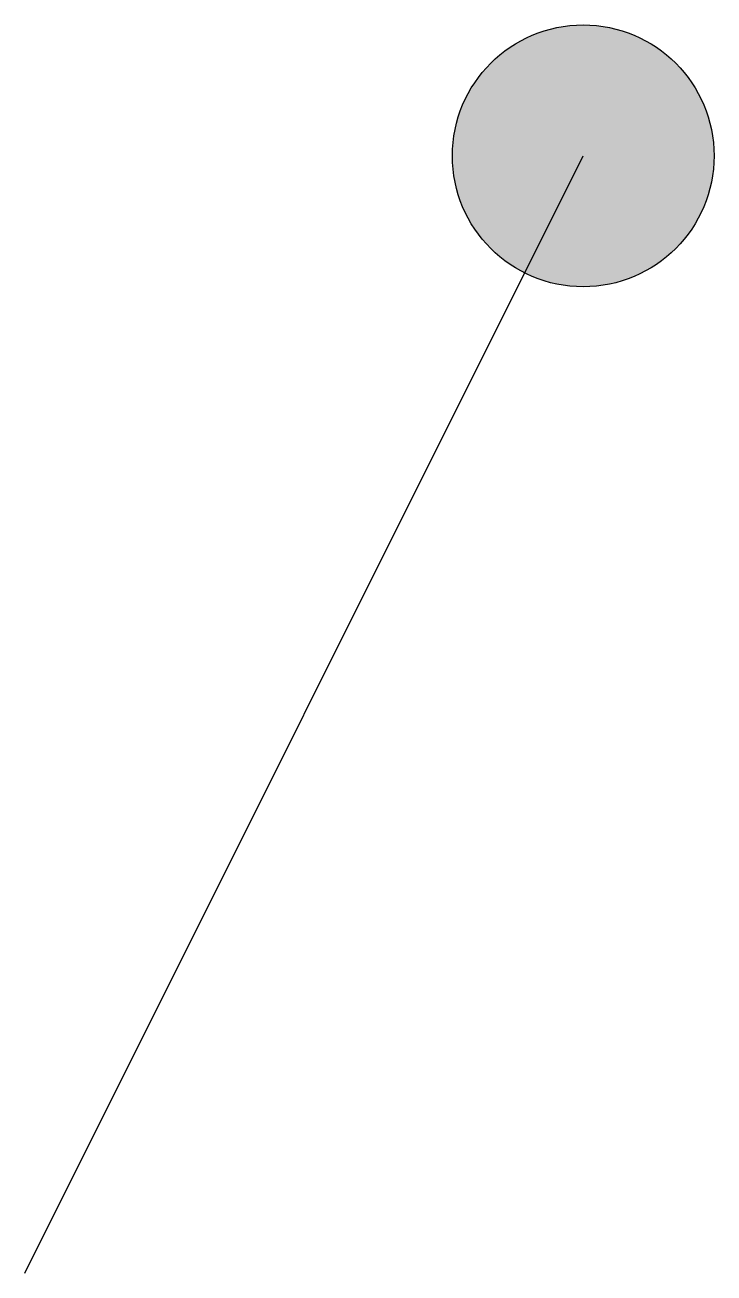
# Model space of a CAD drawing. Header units: millimetres. Extents: x -1 to 1.47, y -2 to 2.47.
import ezdxf

# ---------------------------------------------------------------- set-up
doc = ezdxf.new("R2010")
doc.units = ezdxf.units.MM
doc.layers.add('SYMB_FIL_FIN', color=1, linetype='Continuous')

msp = doc.modelspace()

# ---------------------------------------------------------------- hatches: boundary and pattern name
at = {"layer": 'SYMB_FIL_FIN'}
msp.add_hatch(color=256, dxfattribs=at).paths.add_polyline_path([(1.46875, 2, 1), (0.53125, 2, 1)])

# ---------------------------------------------------------------- linework, layer by layer
msp.add_line((-1, -2), (1, 2), dxfattribs=at)
msp.add_circle((1, 2), 0.46875, dxfattribs=at)

doc.saveas('drawing.dxf')
